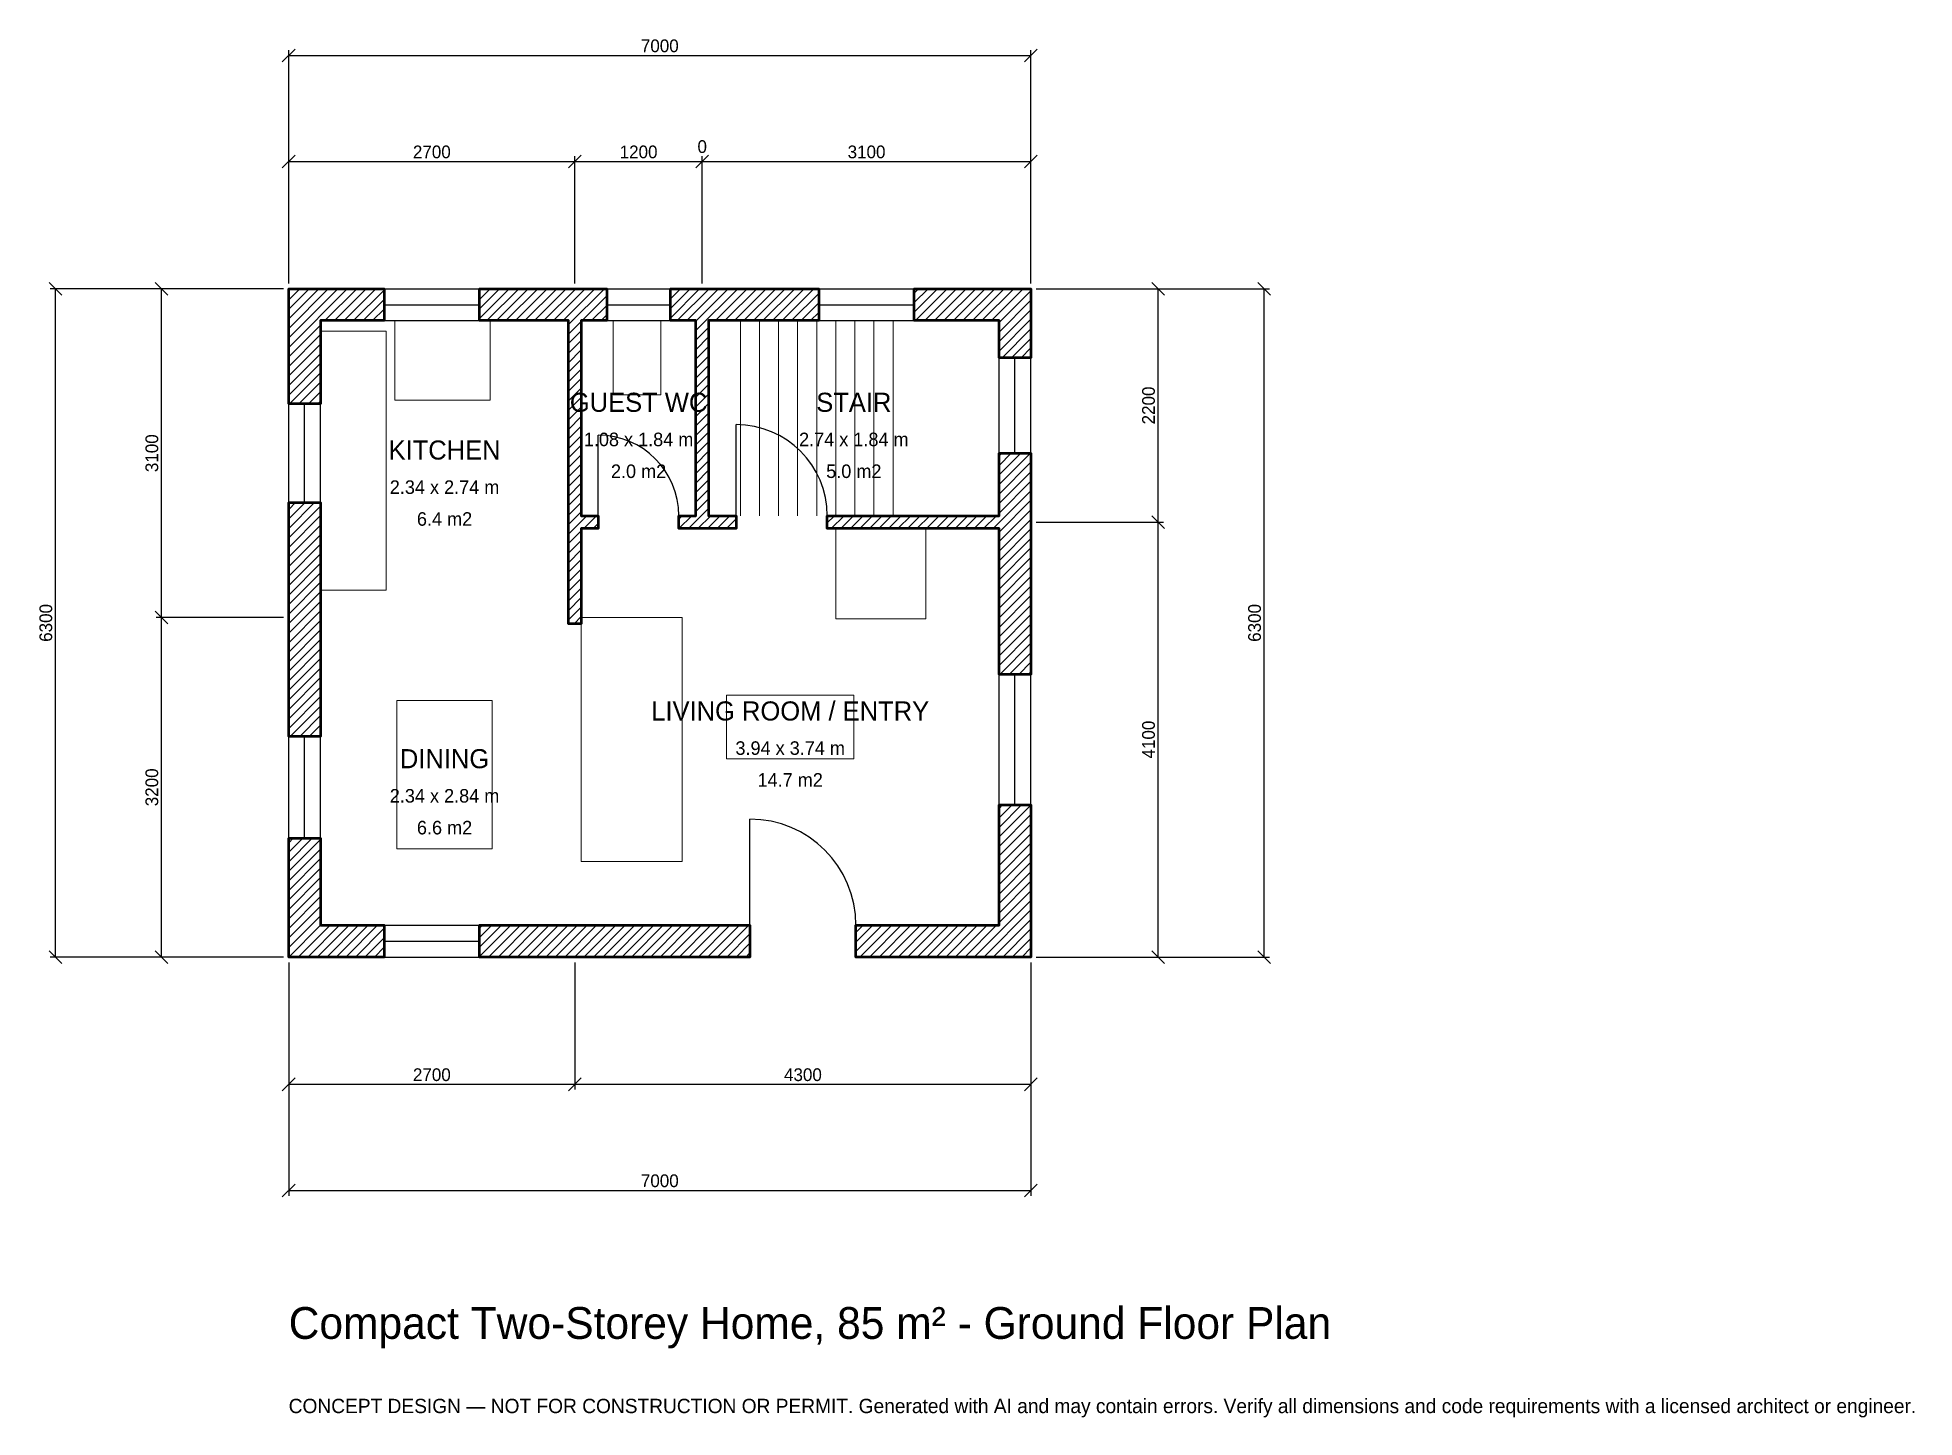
# Model space of a CAD drawing. Header units: millimetres. Extents: x -2369 to 15333, y -4341 to 8669.
import ezdxf
from ezdxf.enums import TextEntityAlignment as Align

# ---------------------------------------------------------------- set-up
doc = ezdxf.new("R2010")
doc.units = ezdxf.units.MM
for name, color, linetype, lineweight in [('A-ANNO-DIMS', 1, 'Continuous', 13), ('A-ANNO-TEXT', 7, 'Continuous', 18), ('A-AREA-IDEN', 7, 'Continuous', 18), ('A-DOOR', 2, 'Continuous', 25), ('A-FLOR-FIXT', 9, 'Continuous', 13), ('A-FLOR-STRS', 3, 'Continuous', 18), ('A-FURN', 9, 'Continuous', 13), ('A-GLAZ', 4, 'Continuous', 25), ('A-WALL', 7, 'Continuous', 50), ('A-WALL-PATT', 8, 'Continuous', 13)]:
    doc.layers.add(name, color=color, linetype=linetype, lineweight=lineweight)
doc.dimstyles.new('PLAN', dxfattribs={"dimtxt": 120, "dimasz": 80, "dimexe": 50, "dimexo": 50, "dimgap": 30, "dimtad": 1, "dimdec": 0, "dimtsz": 60, "dimcen": 2.5, "dimclrd": 1, "dimclre": 1, "dimazin": 3, "dimtfac": 1, "dimtmove": 0, "dimatfit": 3})

msp = doc.modelspace()

# ---------------------------------------------------------------- hatches: boundary and pattern name
at = {"layer": 'A-WALL-PATT'}
h = msp.add_hatch(dxfattribs=at)
h.set_pattern_fill('ANSI31', color=8, scale=20)
h.paths.add_polyline_path([(300, -0.001), (0, -0.001), (0, -0.001), (0, 0), (-0.001, 0), (-0.001, 300), (0, 300), (0, 1120), (300, 1120), (300, 300), (900, 300), (900, 0), (300, 0), (300, -0.001)])
h.paths.add_polyline_path([(0, 3050), (0, 3350), (0, 4285), (300, 4285), (300, 3350), (300, 3050), (300, 2080), (0, 2080), (0, 3050)])
h.paths.add_polyline_path([(0, 6000), (-0.001, 6000), (-0.001, 6300), (0, 6300), (0, 6300.001), (0, 6300.001), (300, 6300.001), (300, 6300), (900, 6300), (900, 6000), (300, 6000), (300, 5215), (0, 5215), (0, 6000)])
h.paths.add_polyline_path([(2640, 6300), (2640, 6300.001), (2760, 6300.001), (2760, 6300), (2850, 6300), (2850, 6300), (3000, 6300), (3000, 6000), (2760, 6000), (2760, 4160), (2920, 4160), (2920, 4040), (2760, 4040), (2760, 3140), (2640, 3140), (2640, 4040), (2640, 4160), (2640, 6000), (2550, 6000), (2550, 6000), (1800, 6000), (1800, 6300), (2640, 6300)])
h.paths.add_polyline_path([(3750, 6300), (3840, 6300), (3840, 6300.001), (3960, 6300.001), (3960, 6300), (4050, 6300), (5000, 6300), (5000, 6000), (4050, 6000), (3960, 6000), (3960, 4160), (4220, 4160), (4220, 4040), (3960, 4040), (3840, 4040), (3840, 4040), (3680, 4040), (3680, 4160), (3840, 4160), (3840, 4160), (3840, 6000), (3750, 6000), (3600, 6000), (3600, 6300), (3750, 6300)])
h.paths.add_polyline_path([(6700, 6300), (6700, 6300.001), (7000, 6300.001), (7000, 6300), (7000.001, 6300), (7000.001, 6000), (7000, 6000), (7000, 5650), (6700, 5650), (6700, 6000), (5900, 6000), (5900, 6300), (6700, 6300)])
h.paths.add_polyline_path([(7000, 4250), (7000, 4160), (7000.001, 4160), (7000.001, 4040), (7000, 4040), (7000, 3950), (7000, 2665), (6700, 2665), (6700, 3950), (6700, 4040), (5080, 4040), (5080, 4160), (6700, 4160), (6700, 4250), (6700, 4750), (7000, 4750), (7000, 4250)])
h.paths.add_polyline_path([(7000, 300), (7000.001, 300), (7000.001, 0), (7000, 0), (7000, -0.001), (6700, -0.001), (6700, 0), (5350, 0), (5350, 300), (6700, 300), (6700, 1435), (7000, 1435), (7000, 300)])
h.paths.add_polyline_path([(2850, 0), (2550, 0), (1800, 0), (1800, 300), (2550, 300), (2850, 300), (4350, 300), (4350, 0), (2850, 0)])

# ---------------------------------------------------------------- linework, layer by layer
at = {"layer": 'A-DOOR'}
for p, q in [((4220, 4160), (4220, 5020)), ((2920, 4160), (2920, 4920)), ((4350, 300), (4350, 1300))]:
    msp.add_line(p, q, dxfattribs=at)
for centre, radius in [((4220, 4160), 860), ((2920, 4160), 760), ((4350, 300), 1000)]:
    msp.add_arc(centre, radius, 0, 90, dxfattribs=at)
at = {"layer": 'A-FLOR-FIXT'}
for points in [[(300, 3460), (920, 3460), (920, 5900), (300, 5900)], [(3060, 5300), (3510, 5300), (3510, 6000), (3060, 6000)]]:
    msp.add_lwpolyline(points, close=True, dxfattribs=at)
at = {"layer": 'A-FLOR-STRS'}
for p, q in [((4260, 4160), (4260, 6000)), ((4440, 4160), (4440, 6000)), ((4620, 4160), (4620, 6000)), ((4800, 4160), (4800, 6000)), ((4980, 4160), (4980, 6000)), ((5160, 4160), (5160, 6000)), ((5340, 4160), (5340, 6000)), ((5520, 4160), (5520, 6000)), ((5700, 4160), (5700, 6000))]:
    msp.add_line(p, q, dxfattribs=at)
at = {"layer": 'A-FURN'}
for points in [[(1000, 5250), (1900, 5250), (1900, 6000), (1000, 6000)], [(5160, 3190), (6010, 3190), (6010, 4040), (5160, 4040)], [(2760, 900), (3710, 900), (3710, 3200), (2760, 3200)], [(1020, 1020), (1920, 1020), (1920, 2420), (1020, 2420)], [(4130, 1870), (5330, 1870), (5330, 2470), (4130, 2470)]]:
    msp.add_lwpolyline(points, close=True, dxfattribs=at)
at = {"layer": 'A-GLAZ'}
for p, q in [((900, 6300), (1800, 6300)), ((3000, 6300), (3600, 6300)), ((5000, 6300), (5900, 6300)), ((900, 6150), (1800, 6150)), ((3000, 6150), (3600, 6150)), ((5000, 6150), (5900, 6150)), ((900, 6000), (1800, 6000)), ((3000, 6000), (3600, 6000)), ((5000, 6000), (5900, 6000)), ((6700, 4750), (6700, 5650)), ((6850, 4750), (6850, 5650)), ((7000, 4750), (7000, 5650)), ((0, 4285), (0, 5215)), ((150, 4285), (150, 5215)), ((300, 4285), (300, 5215)), ((6700, 1435), (6700, 2665)), ((6850, 1435), (6850, 2665)), ((7000, 1435), (7000, 2665)), ((0, 1120), (0, 2080)), ((150, 1120), (150, 2080)), ((300, 1120), (300, 2080)), ((900, 300), (1800, 300)), ((900, 150), (1800, 150)), ((900, 0), (1800, 0))]:
    msp.add_line(p, q, dxfattribs=at)
at = {"layer": 'A-WALL'}
for points in [[(0, 6000), (-0.001, 6000), (-0.001, 6300), (0, 6300), (0, 6300.001), (0, 6300.001), (300, 6300.001), (300, 6300), (900, 6300), (900, 6000), (300, 6000), (300, 5215), (0, 5215), (0, 6000)], [(2640, 6300), (2640, 6300.001), (2760, 6300.001), (2760, 6300), (2850, 6300), (2850, 6300), (3000, 6300), (3000, 6000), (2760, 6000), (2760, 4160), (2920, 4160), (2920, 4040), (2760, 4040), (2760, 3140), (2640, 3140), (2640, 4040), (2640, 4160), (2640, 6000), (2550, 6000), (2550, 6000), (1800, 6000), (1800, 6300), (2640, 6300)], [(3750, 6300), (3840, 6300), (3840, 6300.001), (3960, 6300.001), (3960, 6300), (4050, 6300), (5000, 6300), (5000, 6000), (4050, 6000), (3960, 6000), (3960, 4160), (4220, 4160), (4220, 4040), (3960, 4040), (3840, 4040), (3840, 4040), (3680, 4040), (3680, 4160), (3840, 4160), (3840, 4160), (3840, 6000), (3750, 6000), (3600, 6000), (3600, 6300), (3750, 6300)], [(6700, 6300), (6700, 6300.001), (7000, 6300.001), (7000, 6300), (7000.001, 6300), (7000.001, 6000), (7000, 6000), (7000, 5650), (6700, 5650), (6700, 6000), (5900, 6000), (5900, 6300), (6700, 6300)], [(7000, 4250), (7000, 4160), (7000.001, 4160), (7000.001, 4040), (7000, 4040), (7000, 3950), (7000, 2665), (6700, 2665), (6700, 3950), (6700, 4040), (5080, 4040), (5080, 4160), (6700, 4160), (6700, 4250), (6700, 4750), (7000, 4750), (7000, 4250)], [(0, 3050), (0, 3350), (0, 4285), (300, 4285), (300, 3350), (300, 3050), (300, 2080), (0, 2080), (0, 3050)], [(7000, 300), (7000.001, 300), (7000.001, 0), (7000, 0), (7000, -0.001), (6700, -0.001), (6700, 0), (5350, 0), (5350, 300), (6700, 300), (6700, 1435), (7000, 1435), (7000, 300)], [(300, -0.001), (0, -0.001), (0, -0.001), (0, 0), (-0.001, 0), (-0.001, 300), (0, 300), (0, 1120), (300, 1120), (300, 300), (900, 300), (900, 0), (300, 0), (300, -0.001)], [(2850, 0), (2550, 0), (1800, 0), (1800, 300), (2550, 300), (2850, 300), (4350, 300), (4350, 0), (2850, 0)]]:
    msp.add_lwpolyline(points, close=True, dxfattribs=at)

# ---------------------------------------------------------------- texts
at = {"layer": 'A-ANNO-TEXT'}
for s, height, p in [('Compact Two-Storey Home, 85 m² - Ground Floor Plan', 300, (0, -3600)), ('CONCEPT DESIGN — NOT FOR CONSTRUCTION OR PERMIT. Generated with AI and may contain errors. Verify all dimensions and code requirements with a licensed architect or engineer.', 135, (0, -4300))]:
    msp.add_text(s, height=height, dxfattribs=at).set_placement(p)
at = {"layer": 'A-AREA-IDEN'}
for s, height, p in [('GUEST WC', 180, (3300, 5230)), ('STAIR', 180, (5330, 5230)), ('KITCHEN', 180, (1470, 4780)), ('1.08 x 1.84 m', 127.5, (3300, 4880)), ('2.74 x 1.84 m', 127.5, (5330, 4880)), ('2.0 m2', 127.5, (3300, 4580)), ('5.0 m2', 127.5, (5330, 4580)), ('2.34 x 2.74 m', 127.5, (1470, 4430)), ('6.4 m2', 127.5, (1470, 4130)), ('LIVING ROOM / ENTRY', 180, (4730, 2320)), ('DINING', 180, (1470, 1870)), ('3.94 x 3.74 m', 127.5, (4730, 1970)), ('14.7 m2', 127.5, (4730, 1670)), ('2.34 x 2.84 m', 127.5, (1470, 1520)), ('6.6 m2', 127.5, (1470, 1220))]:
    msp.add_text(s, height=height, dxfattribs=at).set_placement(p, align=Align.MIDDLE_CENTER)

# ---------------------------------------------------------------- dimensions: what is measured, and where the dimension line sits
at = {"layer": 'A-ANNO-DIMS'}
for base, p1, p2, text in [((0, 8500), (0, 6300), (7000, 6300), '7000'), ((0, 7500), (0, 6300), (2700, 6300), '2700'), ((2700, 7500), (2700, 6300), (3900, 6300), '1200'), ((3900, 7500), (3900, 6300), (3900, 6300), '0'), ((3900, 7500), (3900, 6300), (7000, 6300), '3100'), ((0, -1200), (0, 0), (2700, 0), '2700'), ((0, -2200), (0, 0), (7000, 0), '7000'), ((2700, -1200), (2700, 0), (7000, 0), '4300')]:
    msp.add_linear_dim(base=base, p1=p1, p2=p2, text=text, dimstyle='PLAN', dxfattribs=at).render()
for base, p1, p2, text in [((-2200, 0), (0, 0), (0, 6300), '6300'), ((-1200, 3200), (0, 3200), (0, 6300), '3100'), ((8200, 4100), (7000, 4100), (7000, 6300), '2200'), ((9200, 0), (7000, 0), (7000, 6300), '6300'), ((8200, 0), (7000, 0), (7000, 4100), '4100'), ((-1200, 0), (0, 0), (0, 3200), '3200')]:
    msp.add_linear_dim(base=base, p1=p1, p2=p2, angle=90, text=text, dimstyle='PLAN', dxfattribs=at).render()

doc.saveas('drawing.dxf')
